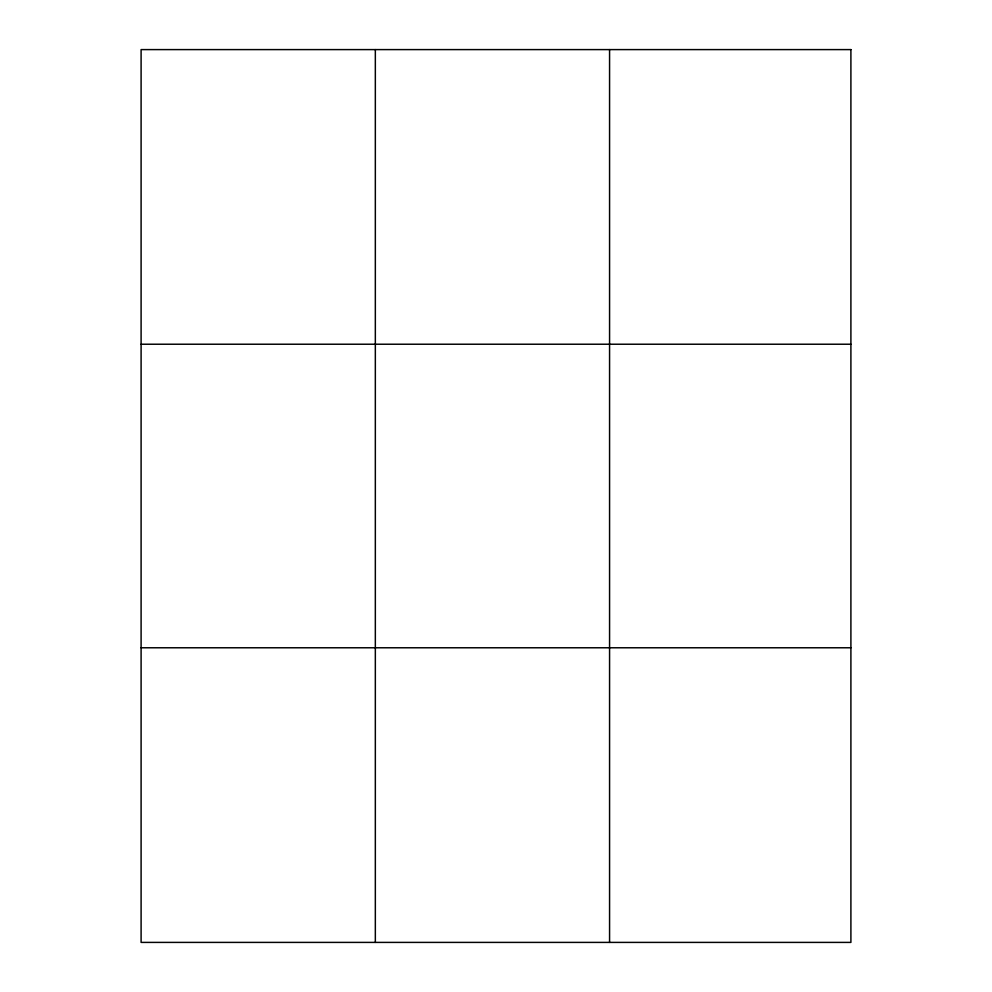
<?xml version="1.0" encoding="UTF-8"?>
<svg xmlns="http://www.w3.org/2000/svg" width="992" height="992" viewBox="0 0 992 992"><rect width="100%" height="100%" fill="white"/><g stroke="black" fill="none" stroke-linecap="round" stroke-linejoin="round"><path stroke-width="1.49" d="M375.336 942.4L375.336 49.6M609.572 942.4L609.572 49.6M141.1 344.224L850.9 344.224M141.1 647.776L850.9 647.776M850.9 49.6L850.9 942.4L141.1 942.4L141.1 49.6L850.9 49.6"/></g></svg>
